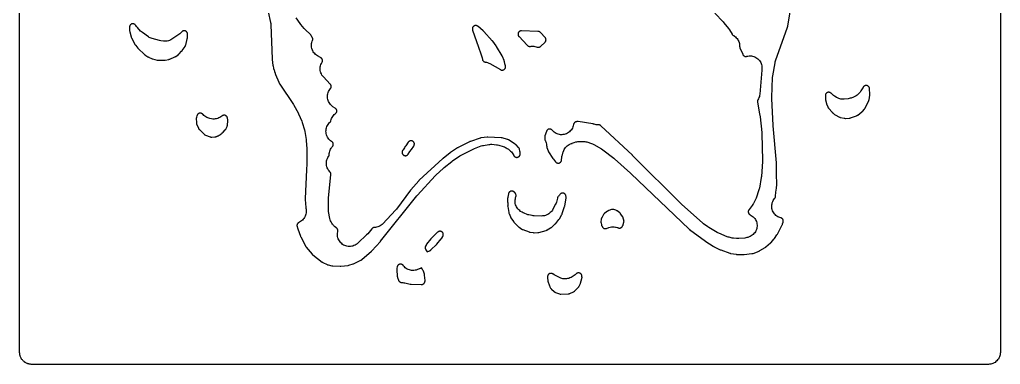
# Model space of a CAD drawing. Header units: millimetres. Extents: x 0 to 300, y 0 to 300.
# Drawn here: x -0.2 to 299.8, y -0.2 to 105.2 of the extents above; entities that cross this region are included whole.
import ezdxf

# ---------------------------------------------------------------- set-up
doc = ezdxf.new("R2010")
doc.units = ezdxf.units.MM
doc.layers.add('CUT', color=7, linetype='CONTINUOUS')

msp = doc.modelspace()

# ---------------------------------------------------------------- linework, layer by layer
at = {"layer": 'CUT'}
for points in [[(299.8453, 296.5), (299.8453, 3.5), (299.8276, 3.1398), (299.7747, 2.783), (299.687, 2.4332), (299.5656, 2.0936), (299.4114, 1.7676), (299.2259, 1.4583), (299.0111, 1.1686), (298.7689, 0.9014), (298.5017, 0.6592), (298.212, 0.4443), (297.9027, 0.2589), (297.5767, 0.1047), (297.2371, -0.0168), (296.8873, -0.1044), (296.5305, -0.1573), (296.1703, -0.175), (3.5, -0.175), (3.3141, -0.1659), (3.1398, -0.1573), (3.0881, -0.1496), (3.0042, -0.1372), (3.0001, -0.1366), (2.9553, -0.1299), (2.783, -0.1044), (2.6016, -0.0589), (2.4332, -0.0168), (2.4082, -0.0078), (2.3875, -0.0004), (2.3419, 0.0159), (2.2566, 0.0464), (2.0936, 0.1047), (1.9235, 0.1852), (1.7676, 0.2589), (1.6056, 0.3561), (1.4583, 0.4444), (1.4018, 0.4862), (1.3996, 0.4879), (1.354, 0.5217), (1.3058, 0.5574), (1.1686, 0.6592), (1.0271, 0.7874), (0.9014, 0.9014), (0.7722, 1.0439), (0.6592, 1.1686), (0.5435, 1.3246), (0.4443, 1.4583), (0.3745, 1.5748), (0.3623, 1.5951), (0.3612, 1.597), (0.3432, 1.627), (0.2589, 1.7676), (0.1733, 1.9487), (0.1047, 2.0936), (0.0979, 2.1127), (0.0919, 2.1294), (0.0826, 2.1556), (0.0353, 2.2877), (-0.0168, 2.4332), (-0.0477, 2.5567), (-0.0527, 2.5766), (-0.0625, 2.6157), (-0.0693, 2.6431), (-0.1044, 2.783), (-0.1067, 2.7988), (-0.1078, 2.8062), (-0.1208, 2.8936), (-0.1397, 3.0209), (-0.1573, 3.1398), (-0.175, 3.5), (-0.175, 296.4986)], [(212.4935, 107.1784), (215.0418, 104.5148), (215.2387, 104.2916), (216.6914, 102.5034), (216.9698, 102.1107), (217.8017, 100.7575), (217.8399, 100.6985), (217.9165, 100.5978), (217.9852, 100.5239), (218.0608, 100.4571), (218.1427, 100.3981), (218.2562, 100.3322), (218.5464, 100.145), (218.8178, 99.9314), (219.0679, 99.6933), (219.2945, 99.4328), (219.4957, 99.1522), (219.6697, 98.8539), (219.8149, 98.5406), (219.93, 98.215), (220.0141, 97.8801), (220.0664, 97.5388), (220.0864, 97.194), (220.0889, 96.9663), (220.0996, 96.87), (220.1199, 96.773), (220.1571, 96.6543), (220.1825, 96.5901), (221.0111, 94.6343), (221.0393, 94.572), (221.0981, 94.4636), (221.153, 94.3822), (221.2154, 94.3064), (221.2849, 94.2369), (221.3607, 94.1744), (221.4421, 94.1195), (221.5285, 94.0727), (221.6189, 94.0343), (221.7126, 94.0049), (221.8087, 93.9845), (221.9063, 93.9735), (222.0045, 93.9719), (222.1024, 93.9797), (222.1992, 93.9969), (222.2571, 94.013), (222.6083, 94.0927), (222.9656, 94.1376), (223.3256, 94.1473), (223.6848, 94.1217), (224.0398, 94.0611), (224.3871, 93.966), (224.7235, 93.8374), (225.0457, 93.6765), (225.3506, 93.4848), (225.6352, 93.2642), (225.8969, 93.0168), (226.1332, 92.745), (226.3416, 92.4513), (226.5204, 92.1387), (226.6677, 91.8101), (226.7821, 91.4686), (226.8625, 91.1176), (226.9082, 90.7603), (226.9187, 90.4004), (226.894, 90.0411), (226.8696, 89.8353), (226.8665, 89.8068), (226.8665, 89.8066), (226.8655, 89.7968), (226.8628, 89.7677), (226.2532, 82.4448), (226.2043, 82.0798), (226.1191, 81.7216), (225.9986, 81.3737), (225.8438, 81.0396), (225.6563, 80.7227), (225.6466, 80.708), (225.6005, 80.6211), (225.563, 80.5302), (225.5343, 80.4362), (225.5149, 80.3398), (225.5048, 80.2419), (225.5041, 80.1436), (225.5151, 80.0207), (225.5262, 79.9531), (226.1903, 76.4198), (226.3206, 75.5319), (226.874, 70.7388), (226.8977, 70.3824), (227.0428, 62.1918), (227.0351, 61.8809), (226.7284, 57.3073), (226.6806, 56.9142), (226.1182, 53.7287), (226.0655, 53.4883), (225.9851, 53.2207), (225.1136, 50.6743), (224.3326, 49.0484), (224.229, 48.8599), (224.2125, 48.8311), (224.1761, 48.7673), (224.1499, 48.7215), (224.12, 48.669), (223.9082, 48.3672), (222.9606, 47.1629), (222.9183, 47.1063), (222.8499, 46.999), (222.8042, 46.9084), (222.7676, 46.8138), (222.7406, 46.7161), (222.7234, 46.6161), (222.7162, 46.5149), (222.7191, 46.4135), (222.732, 46.3129), (222.7549, 46.2141), (222.7874, 46.118), (222.8292, 46.0256), (222.8801, 45.9379), (222.9394, 45.8556), (223.0065, 45.7795), (223.0808, 45.7105), (223.1617, 45.6493), (223.2482, 45.5963), (223.3271, 45.5581), (223.6415, 45.3869), (223.9377, 45.1858), (224.2129, 44.9569), (224.4646, 44.7023), (224.6903, 44.4244), (224.8878, 44.1259), (225.0554, 43.8096), (225.1915, 43.4784), (225.2946, 43.1356), (225.3639, 42.7844), (225.3988, 42.4281), (225.3987, 42.0701), (225.3639, 41.7139), (225.2946, 41.3627), (225.1914, 41.0199), (225.0553, 40.6887), (224.8877, 40.3724), (224.6901, 40.0739), (224.4644, 39.796), (224.2128, 39.5414), (223.9375, 39.3126), (223.6413, 39.1115), (223.327, 38.9403), (222.9974, 38.8004), (222.6264, 38.6639), (222.316, 38.565), (221.9981, 38.494), (221.6751, 38.4515), (219.832, 38.2914), (219.4792, 38.2778), (219.1268, 38.2981), (218.238, 38.3923), (217.8136, 38.4625), (216.8424, 38.6825), (216.5608, 38.7581), (216.2861, 38.8558), (213.6913, 39.8963), (213.4368, 40.0098), (213.1915, 40.1422), (210.6301, 41.6536), (210.3197, 41.8586), (209.0051, 42.8259), (208.7259, 43.0533), (202.4301, 48.7145), (202.2992, 48.8381), (187.3109, 63.7061), (187.2997, 63.7171), (187.2675, 63.7479), (177.6281, 72.7836), (177.5769, 72.8293), (177.479, 72.9047), (177.3956, 72.957), (177.3075, 73.0011), (177.2156, 73.0365), (177.1207, 73.0629), (177.0237, 73.08), (176.9255, 73.0877), (176.7077, 73.0838), (176.7077, 73.0853), (176.5135, 73.081), (176.1893, 73.1025), (175.8682, 73.1527), (175.5528, 73.2309), (175.3723, 73.2843), (175.2699, 73.3111), (175.2351, 73.319), (175.1312, 73.3392), (170.6784, 74.0582), (170.6087, 74.0677), (170.4824, 74.0755), (170.3815, 74.0717), (170.2815, 74.058), (170.1584, 74.0285), (170.0914, 74.0071), (169.9637, 73.9628), (169.8985, 73.9384), (169.7845, 73.8859), (169.6982, 73.8354), (169.6173, 73.7767), (169.5424, 73.7103), (169.4745, 73.637), (169.414, 73.5573), (169.3615, 73.4722), (169.3177, 73.3823), (169.2828, 73.2886), (169.2573, 73.1919), (169.2467, 73.1263), (169.1705, 72.7686), (169.059, 72.4201), (168.9135, 72.0845), (168.7353, 71.765), (168.5262, 71.4648), (168.2883, 71.1868), (168.024, 70.9339), (167.7358, 70.7086), (167.4266, 70.513), (167.0996, 70.3491), (166.7578, 70.2185), (166.4048, 70.1226), (166.044, 70.0622), (165.6789, 70.038), (165.3133, 70.0503), (164.9507, 70.0988), (164.5947, 70.1831), (164.2489, 70.3024), (163.9166, 70.4555), (163.6012, 70.6409), (163.3058, 70.8567), (163.0334, 71.1008), (162.7865, 71.3708), (162.7228, 71.4479), (162.6529, 71.5175), (162.5767, 71.58), (162.4949, 71.6349), (162.4081, 71.6816), (162.3172, 71.7198), (162.2231, 71.749), (162.1266, 71.769), (162.0286, 71.7797), (161.9301, 71.7808), (161.8319, 71.7725), (161.7349, 71.7547), (161.6401, 71.7277), (161.5484, 71.6917), (161.4605, 71.647), (161.3774, 71.5941), (161.2998, 71.5334), (161.2283, 71.4655), (161.1637, 71.391), (161.1066, 71.3107), (161.0575, 71.2252), (161.0066, 71.1126), (160.9829, 71.0482), (160.5233, 69.7), (160.5029, 69.6353), (160.4747, 69.5165), (160.4613, 69.4201), (160.4561, 69.2981), (160.458, 69.2303), (160.4815, 68.7837), (160.4865, 68.7176), (160.5038, 68.5996), (160.5321, 68.4836), (160.5522, 68.4205), (160.8592, 67.5294), (160.9729, 67.1259), (161.04, 66.712), (161.066, 66.4612), (161.0735, 66.4016), (161.0937, 66.2955), (161.1227, 66.1914), (161.1424, 66.1347), (161.5213, 65.1169), (161.549, 65.0481), (161.6203, 64.9043), (161.6583, 64.8406), (162.9834, 62.749), (163.0332, 62.6748), (163.0507, 62.6502), (163.1045, 62.5788), (163.7528, 61.7642), (163.7983, 61.7098), (163.8874, 61.6183), (163.9653, 61.5528), (164.0493, 61.4954), (164.1386, 61.4466), (164.2323, 61.4069), (164.3295, 61.3768), (164.4292, 61.3564), (164.5304, 61.3461), (164.6322, 61.3459), (164.7335, 61.3558), (164.8333, 61.3758), (164.9306, 61.4056), (165.0245, 61.4449), (165.1139, 61.4933), (165.1982, 61.5504), (165.2763, 61.6156), (165.3476, 61.6883), (165.4113, 61.7677), (165.4667, 61.853), (165.5135, 61.9434), (165.5509, 62.038), (165.5788, 62.1359), (165.6014, 62.2615), (165.6088, 62.332), (165.6639, 63.0333), (165.7007, 63.3383), (165.7629, 63.6392), (165.85, 63.9338), (166.1451, 64.7975), (166.1826, 64.9163), (166.1856, 64.9154), (166.2779, 65.184), (166.4318, 65.5184), (166.6184, 65.8357), (166.8358, 66.1328), (167.0818, 66.4066), (167.354, 66.6545), (167.6497, 66.8738), (167.9658, 67.0625), (168.2992, 67.2187), (168.6465, 67.3406), (168.8356, 67.3966), (168.9008, 67.4212), (169.476, 67.6547), (169.9854, 67.8194), (170.2946, 67.895), (170.6, 67.956), (170.9095, 67.9911), (171.2208, 67.9997), (172.342, 67.9834), (172.6957, 67.9612), (173.0455, 67.9051), (173.3884, 67.8154), (174.734, 67.3934), (175.1044, 67.255), (175.4578, 67.0775), (177.8527, 65.7089), (178.2681, 65.4324), (181.6323, 62.8479), (181.8501, 62.6669), (186.7302, 58.2805), (186.8116, 58.2051), (204.6084, 41.2101), (204.6842, 41.142), (204.7105, 41.1198), (204.7904, 41.0565), (209.6372, 37.4501), (209.6883, 37.4136), (209.7058, 37.4015), (209.7583, 37.367), (211.9593, 35.9745), (212.0311, 35.9315), (212.0557, 35.9176), (212.1297, 35.8784), (214.1155, 34.8862), (214.2044, 34.845), (214.2349, 34.8319), (214.3261, 34.796), (217.0809, 33.805), (217.1463, 33.7832), (217.2909, 33.7465), (217.3588, 33.7345), (218.9973, 33.4839), (219.1112, 33.4705), (219.1498, 33.4673), (219.2644, 33.4618), (221.254, 33.4347), (221.346, 33.436), (221.377, 33.4373), (221.4687, 33.4436), (223.83, 33.6734), (223.8961, 33.6814), (224.014, 33.7041), (224.1292, 33.7378), (224.1917, 33.7609), (226.0232, 34.4879), (226.0765, 34.5104), (226.1888, 34.5659), (226.239, 34.5946), (227.9071, 35.5954), (227.9542, 35.6249), (228.0523, 35.6947), (228.0956, 35.7295), (229.545, 36.9416), (229.5872, 36.9784), (229.6738, 37.0632), (229.7114, 37.1047), (230.5792, 38.1), (230.6377, 38.1709), (230.6568, 38.1954), (230.7112, 38.2694), (231.505, 39.4137), (231.5662, 39.5086), (231.5857, 39.5414), (231.6403, 39.6403), (233.1033, 42.5168), (233.1535, 42.625), (233.1691, 42.6621), (233.2115, 42.7737), (233.3762, 43.2596), (233.397, 43.3264), (233.4255, 43.449), (233.4386, 43.5486), (233.4418, 43.6489), (233.4352, 43.749), (233.4187, 43.848), (233.3927, 43.945), (233.3572, 44.0389), (233.3127, 44.1289), (233.2596, 44.214), (233.1985, 44.2936), (233.1297, 44.3668), (233.0542, 44.4329), (232.9725, 44.4912), (232.8855, 44.5413), (232.794, 44.5825), (232.6692, 44.6247), (232.6427, 44.6322), (232.643, 44.6336), (232.419, 44.6969), (232.0893, 44.8255), (231.7735, 44.9852), (231.4745, 45.1745), (231.1952, 45.3917), (230.938, 45.6347), (230.7054, 45.9014), (230.4995, 46.1892), (230.3222, 46.4955), (230.1752, 46.8174), (230.0599, 47.152), (229.9773, 47.496), (229.9281, 47.8465), (229.9129, 48.2), (229.9318, 48.5534), (229.9845, 48.9033), (230.0707, 49.2465), (230.1895, 49.5799), (230.3398, 49.9002), (230.5202, 50.2047), (230.729, 50.4903), (230.8662, 50.6602), (230.9202, 50.742), (230.9662, 50.8289), (231.0036, 50.9198), (231.0322, 51.0139), (231.0564, 51.1348), (231.0651, 51.2027), (231.1984, 52.5052), (231.3258, 53.677), (231.3327, 53.7583), (231.3343, 53.7859), (231.3367, 53.8562), (231.4136, 54.6075), (231.4207, 54.7032), (231.4221, 54.7356), (231.4236, 54.8316), (231.3797, 58.0817), (231.3938, 59.476), (231.393, 59.5489), (231.3921, 59.5736), (231.3881, 59.6463), (231.3524, 60.1046), (231.3361, 61.314), (231.3343, 61.372), (231.3334, 61.3916), (231.3296, 61.4496), (230.3834, 72.7713), (230.3759, 72.8823), (229.937, 81.1374), (229.9343, 81.4691), (230.159, 87.5113), (230.2129, 88.0161), (230.9311, 92.0683), (230.9964, 92.3649), (231.086, 92.6552), (234.7434, 102.9695), (234.7626, 103.0277), (234.796, 103.1561), (234.8076, 103.2162), (236.1965, 111.3718)], [(75.8227, 107.6317), (76.6007, 104.3787), (76.668, 104.0192), (76.6992, 103.6547), (77.0708, 93.2291), (77.0752, 93.1544), (77.0772, 93.1292), (77.0849, 93.0547), (77.3215, 91.1825), (77.3372, 91.0828), (77.3435, 91.0493), (77.3652, 90.9508), (77.5083, 90.3838), (77.5245, 90.2728), (77.5357, 90.2072), (77.5697, 90.0671), (77.5899, 90.0037), (77.6434, 89.8485), (77.7735, 89.333), (77.788, 89.2799), (77.826, 89.1669), (77.8466, 89.1158), (78.108, 88.5005), (78.3854, 87.6957), (78.4177, 87.6098), (78.4294, 87.5811), (78.4664, 87.4971), (79.1279, 86.1007), (79.2604, 85.7888), (79.2881, 85.7277), (79.3572, 85.5999), (79.3932, 85.5434), (83.5668, 79.3137), (83.7285, 79.0487), (84.9859, 76.7783), (85.1551, 76.431), (86.1127, 74.1698), (86.2466, 73.7994), (86.9413, 71.4998), (87.0476, 71.0453), (87.4646, 68.5613), (87.5045, 68.2334), (87.6969, 65.7208), (87.6642, 63.2655), (87.6495, 62.1596), (87.6363, 61.1713), (87.612, 59.3444), (87.171, 50.4985), (87.169, 50.3937), (87.1695, 50.3583), (87.1742, 50.2535), (87.3653, 47.7541), (87.3734, 47.674), (87.3768, 47.6471), (87.3887, 47.5675), (87.4444, 47.2493), (87.4895, 46.8856), (87.4981, 46.5192), (87.4702, 46.1538), (87.406, 45.7929), (87.3062, 45.4403), (87.1717, 45.0993), (87.004, 44.7735), (86.8047, 44.4659), (86.5757, 44.1798), (86.3194, 43.9179), (86.0382, 43.6828), (85.735, 43.4769), (85.4129, 43.3022), (85.1964, 43.1984), (85.115, 43.1486), (85.0351, 43.0884), (84.9615, 43.0206), (84.8949, 42.9459), (84.8359, 42.8651), (84.7851, 42.7789), (84.743, 42.6882), (84.7099, 42.5938), (84.6863, 42.4966), (84.6722, 42.3975), (84.6679, 42.2976), (84.6734, 42.1977), (84.6925, 42.0736), (84.7082, 42.0057), (84.853, 41.4404), (84.8747, 41.3636), (84.8826, 41.3378), (84.9079, 41.2621), (85.7055, 39.0558), (85.7495, 38.9463), (85.7657, 38.91), (85.8173, 38.8039), (87.3549, 35.9136), (87.3892, 35.8527), (87.473, 35.7268), (87.5159, 35.6716), (89.2803, 33.5126), (89.3357, 33.4488), (89.4674, 33.3218), (89.5332, 33.2688), (92.3822, 31.1115), (92.4376, 31.0717), (92.5633, 30.9942), (92.6237, 30.9627), (93.8905, 30.3406), (93.9623, 30.3077), (94.123, 30.2499), (94.1992, 30.2294), (95.3347, 29.9579), (95.4006, 29.9437), (95.5452, 29.9234), (95.6124, 29.9187), (97.8548, 29.8169), (97.912, 29.8154), (98.0359, 29.8198), (98.0929, 29.8252), (100.3033, 30.0814), (100.3715, 30.091), (100.5174, 30.1225), (100.5836, 30.1418), (101.8595, 30.5492), (101.9729, 30.59), (102.0106, 30.6051), (102.1208, 30.6541), (104.2201, 31.6789), (104.2752, 31.7073), (104.3709, 31.7648), (104.4612, 31.8304), (104.5088, 31.87), (107.4272, 34.4057), (107.4987, 34.4715), (107.5222, 34.4944), (107.5897, 34.5644), (110.1825, 37.4126), (110.2173, 37.452), (110.2288, 37.4655), (110.2623, 37.506), (121.3375, 51.3353), (121.4968, 51.5211), (126.9236, 57.4422), (127.146, 57.665), (129.5187, 59.8456), (129.7349, 60.0294), (132.0784, 61.8709), (132.2954, 62.0289), (134.5298, 63.5346), (134.8832, 63.745), (138.5419, 65.6544), (138.9733, 65.8453), (141.057, 66.6119), (141.3795, 66.714), (141.71, 66.7859), (143.3306, 67.0614), (143.6334, 67.1), (143.9384, 67.1134), (144.2434, 67.1014), (145.6593, 66.9866), (146.0364, 66.9362), (146.4064, 66.8471), (147.7834, 66.4391), (148.1143, 66.3236), (148.4328, 66.1771), (148.6468, 66.0659), (149.0179, 65.8446), (149.3605, 65.5812), (149.9649, 65.0573), (150.2492, 64.7828), (150.5023, 64.4792), (150.7214, 64.1503), (151.0154, 63.6528), (151.0525, 63.5935), (151.1269, 63.4919), (151.1939, 63.4171), (151.2679, 63.3492), (151.3483, 63.2889), (151.4341, 63.2368), (151.5247, 63.1934), (151.6191, 63.159), (151.7163, 63.1341), (151.8156, 63.1189), (151.9159, 63.1135), (152.0162, 63.1179), (152.1156, 63.1322), (152.2132, 63.1562), (152.3079, 63.1896), (152.3988, 63.2322), (152.4852, 63.2835), (152.5661, 63.343), (152.6408, 63.4101), (152.7085, 63.4843), (152.7686, 63.5648), (152.8205, 63.6507), (152.8637, 63.7414), (152.8979, 63.8358), (152.9226, 63.9332), (152.9376, 64.0325), (152.9441, 64.1583), (152.9426, 64.2282), (152.9194, 64.7255), (152.9144, 64.7965), (152.8919, 64.949), (152.8762, 65.0184), (152.7246, 65.6211), (152.705, 65.6914), (152.66, 65.815), (152.6143, 65.9092), (152.5591, 65.9983), (152.4788, 66.1025), (152.4299, 66.1567), (151.7224, 66.9017), (151.6611, 66.9625), (151.5169, 67.0815), (151.4455, 67.1302), (149.3886, 68.4441), (149.3287, 68.4804), (149.2164, 68.5375), (149.099, 68.5832), (149.0321, 68.6038), (147.4404, 69.0502), (147.3624, 69.0697), (147.1906, 69.0976), (147.1104, 69.1036), (143.0643, 69.2959), (143.0023, 69.2975), (142.868, 69.2922), (142.8063, 69.2857), (140.9946, 69.0547), (140.924, 69.0439), (140.7735, 69.0091), (140.7054, 68.9879), (137.7095, 67.9707), (137.6062, 67.9317), (137.5718, 67.9175), (137.4714, 67.8718), (133.9362, 66.1196), (133.847, 66.0719), (133.8173, 66.0549), (133.7311, 66.0019), (131.645, 64.6293), (131.5803, 64.5845), (131.5588, 64.5688), (131.4963, 64.521), (129.3669, 62.811), (129.327, 62.778), (129.3137, 62.7666), (129.2749, 62.7323), (122.063, 56.1617), (121.9899, 56.0909), (121.9659, 56.0662), (121.8973, 55.9911), (119.5075, 53.2074), (119.4701, 53.1621), (119.4577, 53.1466), (119.4219, 53.1001), (115.0943, 47.2728), (114.8291, 46.9548), (110.977, 42.8324), (110.7069, 42.5715), (110.4116, 42.3395), (110.0941, 42.1388), (109.7578, 41.9716), (109.4062, 41.8396), (109.043, 41.7441), (108.6719, 41.6862), (108.3401, 41.6688), (108.2181, 41.6567), (108.1201, 41.6371), (108.0245, 41.6081), (107.9322, 41.5699), (107.844, 41.5228), (107.7609, 41.4674), (107.6836, 41.4041), (107.5948, 41.3156), (107.5493, 41.2629), (106.3049, 39.7527), (105.9858, 39.4121), (103.3518, 36.936), (103.1114, 36.7288), (102.8541, 36.5432), (102.7416, 36.4692), (102.4291, 36.2851), (102.1, 36.1327), (101.7574, 36.0135), (101.4048, 35.9286), (101.0455, 35.8789), (100.683, 35.8649), (100.321, 35.8866), (99.9628, 35.944), (99.612, 36.0364), (99.2721, 36.1629), (98.9463, 36.3223), (98.6378, 36.513), (98.3495, 36.7332), (98.0844, 36.9808), (97.845, 37.2533), (97.6337, 37.5481), (97.4524, 37.8622), (97.3029, 38.1927), (97.1868, 38.5364), (97.1051, 38.8898), (97.0587, 39.2495), (97.0479, 39.6121), (97.073, 39.9739), (97.1335, 40.3315), (97.1754, 40.5211), (97.1873, 40.6209), (97.1893, 40.7215), (97.1815, 40.8217), (97.1638, 40.9207), (97.1365, 41.0175), (97.0998, 41.1112), (97.0541, 41.2007), (96.9998, 41.2854), (96.9374, 41.3643), (96.8676, 41.4367), (96.7715, 41.5185), (96.7149, 41.5598), (96.5399, 41.6813), (96.1929, 41.9543), (95.8812, 42.2671), (95.7083, 42.4627), (95.5168, 42.6984), (95.3453, 42.9492), (95.1952, 43.2132), (95.0993, 43.3994), (94.9557, 43.7136), (94.8422, 44.04), (94.7599, 44.3755), (94.3383, 46.5265), (94.2854, 46.894), (94.2699, 47.2649), (94.2965, 50.3586), (94.3153, 50.7001), (95.0405, 57.8062), (95.0459, 57.8754), (95.0464, 58.0003), (95.0371, 58.0994), (95.0183, 58.1972), (94.99, 58.2927), (94.9525, 58.385), (94.9062, 58.4732), (94.8516, 58.5564), (94.7891, 58.634), (94.7086, 58.7161), (94.4681, 58.9868), (94.2554, 59.2799), (94.0727, 59.5924), (93.9215, 59.9215), (93.8035, 60.2638), (93.7197, 60.616), (93.671, 60.9748), (93.6578, 61.3367), (93.6803, 61.698), (93.7383, 62.0554), (93.8311, 62.4054), (93.958, 62.7446), (94.1176, 63.0696), (94.3084, 63.3773), (94.3893, 63.4944), (94.4387, 63.5841), (94.479, 63.6783), (94.5096, 63.776), (94.5303, 63.8763), (94.5441, 64.0101), (94.5456, 64.0382), (94.5472, 64.0381), (94.5591, 64.268), (94.6123, 64.6224), (94.6998, 64.9699), (94.8207, 65.3073), (94.9739, 65.6312), (95.1554, 65.9345), (95.2272, 66.0324), (95.371, 66.2269), (95.5094, 66.3961), (95.5192, 66.4079), (95.5625, 66.4637), (95.6329, 66.5696), (95.6803, 66.6592), (95.7187, 66.7531), (95.7475, 66.8503), (95.7666, 66.9498), (95.7757, 67.0508), (95.7748, 67.1522), (95.7639, 67.253), (95.743, 67.3522), (95.7123, 67.4488), (95.6723, 67.5419), (95.6232, 67.6307), (95.5656, 67.7141), (95.5, 67.7914), (95.4271, 67.8618), (95.3273, 67.9406), (95.2687, 67.9801), (95.2416, 67.9975), (94.9418, 68.2112), (94.6649, 68.4539), (94.4137, 68.723), (94.1907, 69.0159), (93.9981, 69.3297), (93.8378, 69.6611), (93.7116, 70.007), (93.6205, 70.3637), (93.5656, 70.7278), (93.5474, 71.0955), (93.5661, 71.4632), (93.6215, 71.8271), (93.713, 72.1837), (93.8398, 72.5294), (94.0005, 72.8606), (94.1935, 73.1741), (94.4169, 73.4667), (94.6685, 73.7355), (94.7883, 73.8512), (94.8529, 73.9272), (94.9097, 74.009), (94.9584, 74.0961), (94.9983, 74.1874), (95.0292, 74.2822), (95.0384, 74.3239), (95.1323, 74.6693), (95.2595, 75.004), (95.4186, 75.3247), (95.6082, 75.6284), (95.8264, 75.9122), (96.0712, 76.1734), (96.3403, 76.4096), (96.4994, 76.536), (96.5727, 76.6074), (96.6385, 76.6857), (96.6962, 76.7702), (96.7451, 76.8601), (96.7848, 76.9544), (96.8148, 77.0522), (96.8349, 77.1525), (96.8449, 77.2544), (96.8447, 77.3567), (96.8342, 77.4585), (96.8136, 77.5587), (96.7831, 77.6563), (96.743, 77.7505), (96.6936, 77.8401), (96.6356, 77.9243), (96.5694, 78.0024), (96.4957, 78.0734), (96.3949, 78.1528), (96.3357, 78.1926), (95.6861, 78.606), (95.3991, 78.8086), (95.1327, 79.0376), (94.8894, 79.291), (94.6714, 79.5666), (94.4808, 79.8616), (94.3191, 80.1735), (94.188, 80.4995), (94.0887, 80.8364), (94.0219, 81.1813), (93.9884, 81.531), (93.9884, 81.8823), (94.022, 82.232), (94.0888, 82.5769), (94.1882, 82.9139), (94.3194, 83.2398), (94.4811, 83.5517), (94.6718, 83.8467), (94.8898, 84.1222), (94.9197, 84.1564), (94.978, 84.2382), (95.0279, 84.3254), (95.0691, 84.417), (95.1011, 84.5122), (95.1236, 84.6101), (95.1363, 84.7098), (95.1392, 84.8102), (95.1323, 84.9104), (95.1155, 85.0094), (95.0891, 85.1064), (95.0533, 85.2002), (95.0084, 85.2901), (94.955, 85.3752), (94.8778, 85.4748), (94.831, 85.5268), (92.7711, 87.7041), (92.5303, 87.9859), (92.3191, 88.2904), (92.1397, 88.6147), (91.9938, 88.9554), (91.883, 89.3091), (91.8083, 89.6721), (91.7706, 90.0409), (91.7703, 90.4115), (91.8073, 90.7803), (91.8812, 91.1434), (91.9913, 91.4973), (92.1366, 91.8383), (92.2574, 92.0576), (92.2558, 92.0584), (92.3622, 92.2508), (92.4017, 92.3419), (92.4321, 92.4365), (92.4531, 92.5336), (92.4647, 92.6323), (92.4666, 92.7316), (92.4588, 92.8307), (92.4415, 92.9285), (92.4147, 93.0242), (92.3788, 93.1168), (92.3341, 93.2055), (92.2809, 93.2895), (92.2199, 93.3679), (92.1515, 93.44), (92.0765, 93.5051), (91.9749, 93.5772), (91.9157, 93.6131), (90.951, 94.1657), (90.6431, 94.3631), (90.3562, 94.5902), (90.0934, 94.8446), (89.8572, 95.1239), (89.6499, 95.4253), (89.4736, 95.7459), (89.33, 96.0823), (89.2206, 96.4314), (89.1465, 96.7896), (89.1083, 97.1535), (89.1065, 97.5193), (89.141, 97.8835), (89.2117, 98.2424), (89.3176, 98.5925), (89.4037, 98.8001), (89.4013, 98.8011), (89.4119, 98.8265), (89.4565, 98.9506), (89.481, 99.0481), (89.4959, 99.1474), (89.5009, 99.2478), (89.496, 99.3481), (89.4813, 99.4475), (89.4569, 99.5449), (89.4231, 99.6395), (89.3692, 99.7534), (89.3347, 99.8143), (88.985, 100.3976), (88.9509, 100.4515), (88.8833, 100.5444), (88.8076, 100.6308), (88.7624, 100.6758), (87.1626, 102.2019), (86.8863, 102.4962), (85.8643, 103.7118), (85.5975, 104.0715), (84.4571, 105.8231)]]:
    msp.add_lwpolyline(points, dxfattribs=at)
for points in [[(33.5129, 101.5812), (33.5318, 101.5027), (33.9518, 99.9507), (33.9756, 99.8717), (34.042, 99.7058), (34.0791, 99.6321), (35.2118, 97.5402), (35.2411, 97.4886), (35.3115, 97.3811), (35.3471, 97.3336), (36.0331, 96.4551), (36.0689, 96.411), (36.1521, 96.3204), (36.1929, 96.281), (37.9627, 94.6378), (38.007, 94.5984), (38.1081, 94.5191), (38.157, 94.4854), (39.0876, 93.8736), (39.1741, 93.8204), (39.2039, 93.8033), (39.2935, 93.7555), (40.1425, 93.3355), (40.21, 93.3043), (40.3611, 93.2483), (40.4327, 93.228), (41.8717, 92.8601), (41.9296, 92.8465), (42.0352, 92.8288), (42.142, 92.8198), (42.2014, 92.8186), (44.0425, 92.819), (44.1115, 92.8207), (44.2603, 92.8352), (44.3283, 92.8469), (45.5168, 93.0806), (45.5924, 93.0977), (45.7526, 93.1478), (45.8245, 93.1769), (47.306, 93.8245), (47.3793, 93.859), (47.5312, 93.9472), (47.5976, 93.9938), (48.3837, 94.5791), (48.4777, 94.6546), (48.5085, 94.6812), (48.5968, 94.7633), (49.3719, 95.538), (49.4164, 95.5846), (49.5058, 95.6918), (49.5436, 95.7439), (50.4459, 97.0501), (50.4819, 97.1047), (50.5397, 97.2074), (50.5781, 97.2932), (50.6161, 97.4047), (50.6329, 97.4679), (51.0977, 99.3931), (51.112, 99.459), (51.1327, 99.6036), (51.1375, 99.6708), (51.1869, 100.7131), (51.1885, 100.7831), (51.1821, 100.9088), (51.1672, 101.008), (51.1427, 101.1054), (51.1087, 101.1998), (51.0656, 101.2904), (51.0138, 101.3764), (50.9538, 101.4569), (50.8863, 101.5311), (50.8117, 101.5983), (50.731, 101.6579), (50.6448, 101.7093), (50.5539, 101.752), (50.4594, 101.7856), (50.3619, 101.8097), (50.2626, 101.8242), (50.1624, 101.8288), (50.0621, 101.8236), (49.9629, 101.8086), (49.8656, 101.7839), (49.7712, 101.7498), (49.6806, 101.7066), (49.5947, 101.6547), (49.5143, 101.5947), (49.4213, 101.5098), (49.3986, 101.4858), (49.332, 101.4173), (48.8489, 100.9322), (48.5722, 100.6813), (48.2714, 100.4598), (46.3771, 99.208), (46.0558, 99.0183), (45.7169, 98.8622), (45.3639, 98.7413), (45.0004, 98.6568), (44.6303, 98.6096), (44.2573, 98.6001), (43.8853, 98.6285), (43.0657, 98.7332), (42.5727, 98.8309), (40.3819, 99.4228), (40.0746, 99.5205), (39.7771, 99.6447), (39.4916, 99.7945), (39.2204, 99.9688), (37.3851, 101.2651), (37.0944, 101.493), (36.8282, 101.749), (35.8535, 102.7853), (35.5829, 103.1083), (35.3523, 103.4581), (35.2795, 103.5646), (35.2143, 103.6422), (35.1418, 103.713), (35.0625, 103.7762), (34.9775, 103.8312), (34.8874, 103.8776), (34.7931, 103.9148), (34.6956, 103.9424), (34.5959, 103.9603), (34.4948, 103.9683), (34.3935, 103.9661), (34.2929, 103.954), (34.194, 103.9319), (34.0978, 103.9002), (34.0052, 103.8591), (33.9171, 103.809), (33.8344, 103.7505), (33.7579, 103.684), (33.6883, 103.6103), (33.6264, 103.53), (33.5728, 103.4441), (33.5279, 103.3532), (33.4923, 103.2584), (33.4662, 103.1604), (33.4499, 103.0604), (33.4421, 102.9335), (33.443, 102.8629), (33.4813, 101.8346), (33.4866, 101.7541)], [(138.4, 102.0425), (139.5709, 98.5827), (139.7876, 97.9194), (139.8187, 97.8323), (139.83, 97.8032), (139.8538, 97.7468), (141.1888, 93.8022), (141.2701, 93.527), (141.3886, 93.0598), (141.4079, 92.9909), (141.4519, 92.8699), (141.4964, 92.7775), (141.5501, 92.6899), (141.6122, 92.6082), (141.6822, 92.5332), (141.7594, 92.4655), (141.843, 92.406), (141.9322, 92.3551), (142.026, 92.3134), (142.1235, 92.2813), (142.2237, 92.2592), (142.2756, 92.2532), (142.6418, 92.1913), (142.9999, 92.0929), (143.3462, 91.9588), (143.6773, 91.7904), (146.8974, 89.9421), (146.9578, 89.9094), (147.0705, 89.8584), (147.1638, 89.8267), (147.2598, 89.804), (147.3575, 89.7908), (147.456, 89.787), (147.5544, 89.7927), (147.6518, 89.8078), (147.7473, 89.8323), (147.84, 89.8659), (147.9291, 89.9082), (148.0136, 89.9589), (148.0929, 90.0175), (148.1661, 90.0835), (148.2327, 90.1563), (148.2919, 90.2351), (148.3433, 90.3192), (148.3863, 90.408), (148.4205, 90.5004), (148.4457, 90.5957), (148.4616, 90.693), (148.4681, 90.7914), (148.465, 90.8899), (148.4493, 91.0126), (148.4357, 91.0799), (148.4313, 91.0993), (148.4269, 91.1274), (148.375, 91.4136), (148.3598, 91.4865), (148.3222, 91.6152), (148.3032, 91.6616), (148.1149, 92.4883), (148.0992, 92.5506), (148.0562, 92.683), (148.0322, 92.7427), (147.5115, 93.9587), (147.4646, 94.0589), (147.4476, 94.0922), (147.3942, 94.189), (145.6948, 97.0387), (145.6519, 97.1068), (145.6369, 97.1295), (145.5907, 97.1955), (144.5421, 98.62), (144.4887, 98.6887), (144.47, 98.7114), (144.4131, 98.7772), (141.8247, 101.6159), (141.7562, 101.6867), (141.7324, 101.7099), (141.6599, 101.7764), (140.8359, 102.489), (140.8131, 102.5114), (140.7023, 102.6057), (140.6934, 102.6123), (140.0607, 103.1594), (140.0076, 103.2031), (139.9065, 103.2748), (139.8208, 103.3238), (139.7307, 103.3644), (139.6372, 103.396), (139.541, 103.4185), (139.4431, 103.4316), (139.3444, 103.4352), (139.2458, 103.4292), (139.1482, 103.4138), (139.0526, 103.389), (138.9599, 103.3551), (138.8708, 103.3124), (138.7863, 103.2613), (138.7071, 103.2023), (138.6339, 103.1359), (138.5675, 103.0628), (138.5085, 102.9836), (138.4574, 102.899), (138.4147, 102.81), (138.3808, 102.7172), (138.356, 102.6216), (138.3406, 102.524), (138.3346, 102.4254), (138.3382, 102.3267), (138.3513, 102.2288), (138.3795, 102.1082)], [(152.3817, 100.3845), (152.4266, 100.2944), (152.4801, 100.2092), (152.5575, 100.1094), (152.6044, 100.0573), (155.1228, 97.3972), (155.1727, 97.3471), (155.269, 97.2637), (155.3519, 97.2053), (155.4403, 97.1553), (155.5331, 97.1144), (155.6296, 97.0828), (155.7287, 97.061), (155.8295, 97.0491), (155.931, 97.0473), (156.0638, 97.0581), (156.0914, 97.0618), (156.0914, 97.0617), (156.361, 97.0973), (156.7254, 97.1089), (157.0891, 97.0843), (157.4486, 97.0239), (157.8003, 96.9281), (158.126, 96.8218), (158.1925, 96.8019), (158.3146, 96.7749), (158.4135, 96.7629), (158.5132, 96.7606), (158.6126, 96.7681), (158.7108, 96.7852), (158.8068, 96.8117), (158.8999, 96.8475), (158.989, 96.8922), (159.0733, 96.9454), (159.172, 97.0221), (159.2236, 97.0686), (160.4999, 98.2761), (160.5488, 98.3247), (160.6304, 98.4184), (160.6879, 98.499), (160.7373, 98.5848), (160.7781, 98.675), (160.8101, 98.7687), (160.8328, 98.8651), (160.8461, 98.9632), (160.8498, 99.0621), (160.844, 99.1609), (160.8286, 99.2588), (160.8038, 99.3546), (160.7699, 99.4476), (160.7271, 99.5369), (160.6759, 99.6217), (160.6017, 99.7212), (160.5566, 99.7734), (159.1979, 101.269), (159.1489, 101.3204), (159.0539, 101.4059), (158.9719, 101.4663), (158.8842, 101.5181), (158.7918, 101.561), (158.6956, 101.5945), (158.5965, 101.6182), (158.4699, 101.6354), (158.399, 101.6397), (153.3993, 101.8176), (153.3292, 101.8184), (153.2032, 101.8104), (153.1039, 101.7943), (153.0066, 101.7684), (152.9124, 101.7331), (152.822, 101.6887), (152.7365, 101.6356), (152.6567, 101.5743), (152.5832, 101.5056), (152.5169, 101.4299), (152.4583, 101.348), (152.408, 101.2608), (152.3666, 101.1691), (152.3344, 101.0737), (152.3118, 100.9757), (152.2989, 100.8759), (152.2958, 100.7753), (152.3027, 100.6749), (152.3194, 100.5756), (152.3458, 100.4785)], [(246.2982, 81.8731), (246.301, 81.7765), (246.3484, 80.9661), (246.3542, 80.8956), (246.3783, 80.7442), (246.3946, 80.6753), (246.7955, 79.1515), (246.8179, 79.0753), (246.8799, 78.9148), (246.9146, 78.8434), (247.1942, 78.3071), (247.232, 78.2392), (247.3256, 78.0993), (247.374, 78.0385), (248.3394, 76.89), (248.3849, 76.8385), (248.4911, 76.7344), (248.5435, 76.69), (249.0829, 76.2548), (249.1408, 76.2105), (249.2731, 76.1245), (249.3371, 76.0895), (250.6288, 75.4269), (250.687, 75.3987), (250.7951, 75.3551), (250.9068, 75.3215), (250.9699, 75.3071), (252.1061, 75.0753), (252.1897, 75.0609), (252.3726, 75.0458), (252.4573, 75.0465), (253.541, 75.0866), (253.6155, 75.0914), (253.7485, 75.1104), (253.8788, 75.1432), (253.9496, 75.1671), (255.8471, 75.8636), (255.9128, 75.8896), (256.0274, 75.9451), (256.1359, 76.0117), (256.1932, 76.053), (257.4357, 76.9971), (257.4865, 77.0376), (257.5904, 77.1326), (257.6352, 77.1796), (258.2828, 77.8911), (258.3253, 77.9399), (258.3956, 78.0328), (258.4571, 78.1317), (258.4875, 78.1888), (259.5317, 80.2658), (259.5642, 80.3349), (259.6124, 80.4635), (259.6465, 80.5965), (259.6595, 80.6717), (259.8699, 82.1199), (259.878, 82.187), (259.8852, 82.3333), (259.8837, 82.4009), (259.809, 84.0313), (259.8046, 84.0964), (259.7852, 84.2364), (259.7746, 84.2871), (259.7598, 84.3441), (259.7184, 84.4654), (259.6759, 84.5583), (259.6243, 84.6465), (259.5641, 84.7291), (259.496, 84.8053), (259.4207, 84.8743), (259.3388, 84.9355), (259.2512, 84.9882), (259.1589, 85.0318), (259.0626, 85.066), (258.9633, 85.0904), (258.8622, 85.1048), (258.7601, 85.109), (258.6581, 85.103), (258.5572, 85.0869), (258.4584, 85.0607), (258.3627, 85.0248), (258.2711, 84.9796), (258.1844, 84.9254), (258.1037, 84.8628), (258.0295, 84.7925), (257.9628, 84.7151), (257.9041, 84.6314), (257.8311, 84.5013), (257.7851, 84.4218), (257.1964, 83.4321), (256.9625, 83.0854), (256.6907, 82.7675), (256.3845, 82.4826), (256.009, 82.171), (255.6787, 81.9268), (255.3233, 81.721), (254.9471, 81.5561), (254.1628, 81.2635), (253.8688, 81.1677), (253.5677, 81.0969), (253.2618, 81.0517), (252.0311, 80.9225), (251.7089, 80.9029), (251.3861, 80.9117), (251.0654, 80.9488), (250.7492, 81.0139), (250.7398, 81.0162), (250.3787, 81.1273), (250.031, 81.2748), (249.7002, 81.4572), (249.3225, 81.6916), (249.0765, 81.8584), (248.8448, 82.0445), (248.0353, 82.7506), (247.9822, 82.7946), (247.8811, 82.8669), (247.7952, 82.9164), (247.7051, 82.9573), (247.6113, 82.9894), (247.5149, 83.0122), (247.4168, 83.0256), (247.3178, 83.0294), (247.2189, 83.0236), (247.121, 83.0083), (247.0251, 82.9835), (246.932, 82.9496), (246.8427, 82.9069), (246.7579, 82.8557), (246.6784, 82.7965), (246.6051, 82.7299), (246.5385, 82.6565), (246.4794, 82.577), (246.4282, 82.4922), (246.3855, 82.4028), (246.3516, 82.3097), (246.327, 82.2138), (246.3078, 82.091), (246.3021, 82.0222), (246.301, 82.0023), (246.2982, 81.9057)], [(53.9188, 73.6171), (53.9558, 73.4779), (53.9829, 73.4026), (54.5098, 72.0543), (54.5393, 71.9842), (54.6025, 71.8627), (54.6629, 71.7717), (54.7505, 71.6664), (54.8036, 71.612), (56.2659, 70.1924), (56.321, 70.1417), (56.427, 70.0585), (56.518, 70.0014), (56.6391, 69.9422), (56.7087, 69.9147), (58.1474, 69.3899), (58.2165, 69.3667), (58.3439, 69.3346), (58.4476, 69.3195), (58.5788, 69.3139), (58.6518, 69.3165), (59.5188, 69.3689), (59.5981, 69.3759), (59.7394, 69.4005), (59.8771, 69.4408), (59.9514, 69.4695), (60.1094, 69.5356), (60.2138, 69.5618), (60.3124, 69.5977), (60.4309, 69.6551), (60.494, 69.6919), (60.517, 69.7062), (60.9189, 69.8743), (60.9807, 69.902), (61.0883, 69.9596), (61.1693, 70.0134), (61.264, 70.0903), (61.3134, 70.1367), (61.4844, 70.3049), (61.4967, 70.3125), (61.5572, 70.352), (61.6603, 70.4313), (61.7548, 70.5207), (61.8034, 70.5741), (62.0574, 70.8684), (62.7456, 71.5453), (62.7915, 71.5925), (62.8679, 71.6831), (62.922, 71.7606), (62.9805, 71.8636), (63.0089, 71.923), (63.2877, 72.5407), (63.3124, 72.599), (63.3499, 72.7067), (63.3721, 72.7949), (63.3899, 72.9075), (63.3956, 72.9706), (63.4827, 74.2481), (63.4859, 74.3257), (63.479, 74.4937), (63.4695, 74.5708), (63.3893, 75.1004), (63.3771, 75.1698), (63.3458, 75.2928), (63.3112, 75.3879), (63.2675, 75.4791), (63.2149, 75.5655), (63.154, 75.6464), (63.0855, 75.7208), (63.0099, 75.788), (62.9281, 75.8475), (62.8407, 75.8986), (62.7488, 75.9408), (62.6531, 75.9737), (62.5546, 75.997), (62.4544, 76.0104), (62.3533, 76.0138), (62.2523, 76.0073), (62.1525, 75.9907), (62.0548, 75.9644), (61.9602, 75.9286), (61.8696, 75.8836), (61.7839, 75.8298), (61.6789, 75.7485), (61.6578, 75.7304), (61.6565, 75.7318), (61.412, 75.533), (61.0992, 75.3277), (60.767, 75.1553), (60.4191, 75.0176), (60.059, 74.9159), (59.6904, 74.8514), (59.3171, 74.8247), (58.9431, 74.8362), (58.5722, 74.8855), (58.0576, 74.9809), (57.7115, 75.0626), (57.375, 75.1773), (57.0511, 75.324), (56.7429, 75.5013), (56.4533, 75.7076), (56.1849, 75.9408), (55.9404, 76.199), (55.8852, 76.2632), (55.8389, 76.3145), (55.7491, 76.4005), (55.6712, 76.4618), (55.5878, 76.5153), (55.4995, 76.5604), (55.4073, 76.5968), (55.312, 76.624), (55.2145, 76.6419), (55.1158, 76.6503), (55.0167, 76.6491), (54.9182, 76.6383), (54.8211, 76.618), (54.7265, 76.5884), (54.6353, 76.5498), (54.5482, 76.5025), (54.466, 76.447), (54.3897, 76.3838), (54.3198, 76.3135), (54.2571, 76.2368), (54.2021, 76.1543), (54.1553, 76.0669), (54.1075, 75.9521), (54.0857, 75.8866), (53.9133, 75.324), (53.8923, 75.248), (53.866, 75.1086), (53.8552, 74.9671), (53.8558, 74.8882), (53.8926, 73.8395), (53.8976, 73.7596)], [(120.4795, 66.7313), (120.5185, 66.8236), (120.5483, 66.9192), (120.5686, 67.0173), (120.5791, 67.1169), (120.5799, 67.2171), (120.5709, 67.3168), (120.5521, 67.4152), (120.5238, 67.5113), (120.4863, 67.6042), (120.4398, 67.6929), (120.3848, 67.7767), (120.3219, 67.8547), (120.2517, 67.9261), (120.1749, 67.9904), (120.0921, 68.0468), (120.0042, 68.0948), (119.912, 68.134), (119.8164, 68.1639), (119.7183, 68.1844), (119.6187, 68.1952), (119.5186, 68.1961), (119.4188, 68.1873), (119.3204, 68.1687), (119.2242, 68.1406), (119.1313, 68.1032), (119.0424, 68.0569), (118.9586, 68.0021), (118.8805, 67.9394), (118.8089, 67.8693), (118.7281, 67.7731), (118.6873, 67.7165), (117.9783, 66.6799), (117.8294, 66.4893), (117.7684, 66.4061), (117.7487, 66.3773), (117.693, 66.2904), (117.5626, 66.0722), (117.1038, 65.4017), (117.0724, 65.354), (117.0621, 65.3377), (117.0323, 65.2889), (116.984, 65.2068), (116.9497, 65.145), (116.8965, 65.0295), (116.8634, 64.9337), (116.8399, 64.835), (116.8263, 64.7345), (116.8228, 64.6332), (116.8293, 64.532), (116.8458, 64.432), (116.8721, 64.3341), (116.9081, 64.2393), (116.9532, 64.1485), (117.0071, 64.0626), (117.0692, 63.9825), (117.139, 63.9089), (117.2157, 63.8427), (117.2986, 63.7843), (117.3869, 63.7345), (117.4797, 63.6936), (117.5761, 63.6621), (117.6751, 63.6404), (117.7758, 63.6285), (117.8772, 63.6267), (117.9782, 63.635), (118.078, 63.6532), (118.1754, 63.6812), (118.2696, 63.7188), (118.3596, 63.7654), (118.4445, 63.8208), (118.5235, 63.8843), (118.5959, 63.9554), (118.6774, 64.053), (118.7185, 64.1105), (119.2303, 64.8649), (119.6762, 65.5222), (120.3817, 66.5622), (120.4195, 66.6209)], [(149.165, 48.8326), (149.1379, 48.4692), (149.1214, 48.3367), (149.1188, 48.237), (149.1277, 48.1123), (149.1376, 48.0435), (149.4383, 46.279), (149.4494, 46.2212), (149.4757, 46.1185), (149.5105, 46.0184), (149.5332, 45.9641), (150.008, 44.8913), (150.0346, 44.8346), (150.1003, 44.7157), (150.1342, 44.663), (150.8948, 43.5338), (150.9304, 43.4833), (151.0147, 43.379), (151.0567, 43.3335), (152.3717, 41.9683), (152.4207, 41.9198), (152.5343, 41.8227), (152.5898, 41.7818), (153.4296, 41.1945), (153.4809, 41.1602), (153.5771, 41.1046), (153.6778, 41.0576), (153.7353, 41.0352), (155.7171, 40.311), (155.7889, 40.2869), (155.9482, 40.2473), (156.0229, 40.2349), (157.0073, 40.0989), (157.0719, 40.0915), (157.2127, 40.085), (157.2778, 40.0865), (158.3142, 40.1336), (158.3922, 40.1393), (158.5596, 40.1656), (158.6357, 40.184), (160.9083, 40.8018), (160.9677, 40.8193), (161.0724, 40.8578), (161.1733, 40.9053), (161.2275, 40.9352), (162.2421, 41.5249), (162.3064, 41.5646), (162.4384, 41.6613), (162.4956, 41.7107), (163.6449, 42.7575), (163.7253, 42.8359), (163.7515, 42.8632), (163.8264, 42.9468), (164.8156, 44.1286), (164.8558, 44.1789), (164.9353, 44.2934), (164.9683, 44.3486), (165.7169, 45.668), (165.7509, 45.7314), (165.8137, 45.874), (165.8376, 45.9419), (166.5301, 48.075), (166.5456, 48.1258), (166.5729, 48.2377), (166.5826, 48.2899), (166.9773, 50.6655), (166.9864, 50.7286), (166.995, 50.8429), (166.9933, 50.9575), (166.9882, 51.021), (166.965, 51.244), (166.956, 51.3133), (166.9308, 51.4367), (166.9011, 51.5326), (166.8622, 51.6251), (166.8143, 51.7134), (166.7581, 51.7965), (166.6939, 51.8737), (166.6225, 51.9443), (166.5445, 52.0075), (166.4607, 52.0627), (166.3719, 52.1095), (166.2789, 52.1473), (166.1827, 52.1758), (166.0841, 52.1947), (165.9841, 52.2039), (165.8838, 52.2032), (165.7839, 52.1927), (165.6856, 52.1725), (165.5898, 52.1427), (165.4973, 52.1036), (165.4091, 52.0556), (165.326, 51.9993), (165.2489, 51.935), (165.1785, 51.8635), (165.1004, 51.767), (164.964, 51.5764), (164.7752, 51.3527), (164.6317, 51.1958), (164.5838, 51.1407), (164.5016, 51.0295), (164.4463, 50.9351), (164.4015, 50.8354), (164.359, 50.7049), (164.3412, 50.6308), (164.1607, 49.7761), (164.0698, 49.43), (163.9457, 49.0944), (163.7895, 48.7724), (162.9532, 47.2431), (162.788, 46.9699), (162.5997, 46.712), (162.3897, 46.4715), (162.1597, 46.2501), (162.026, 46.1322), (161.7281, 45.8957), (161.4073, 45.6912), (161.0672, 45.5211), (160.7112, 45.3869), (160.3433, 45.2903), (160.1987, 45.2603), (159.7885, 45.1989), (159.3741, 45.1841), (157.2695, 45.2279), (156.9228, 45.2515), (156.5798, 45.3078), (155.6069, 45.5152), (155.3305, 45.5855), (155.0603, 45.677), (154.1724, 46.0166), (153.8372, 46.1643), (153.5184, 46.3447), (153.0965, 46.612), (152.7931, 46.8265), (152.5129, 47.0705), (152.2588, 47.3416), (152.0333, 47.6369), (151.8388, 47.9535), (151.6773, 48.2881), (151.5504, 48.6373), (151.4594, 48.9976), (151.4052, 49.3652), (151.3885, 49.7364), (151.4093, 50.1074), (151.4675, 50.4743), (151.5624, 50.8336), (151.6301, 51.0458), (151.6487, 51.1092), (151.6742, 51.2255), (151.6859, 51.3197), (151.6895, 51.4387), (151.6869, 51.5048), (151.686, 51.5193), (151.6796, 51.592), (151.658, 51.7214), (151.6303, 51.8224), (151.5925, 51.9199), (151.5449, 52.0131), (151.4735, 52.1233), (151.4293, 52.1812), (151.2828, 52.3633), (151.237, 52.4175), (151.1474, 52.5086), (151.0691, 52.5738), (150.9847, 52.6308), (150.8722, 52.6915), (150.8097, 52.7194), (150.7473, 52.7436), (150.6277, 52.7803), (150.5299, 52.8001), (150.4307, 52.8102), (150.331, 52.8107), (150.2317, 52.8014), (150.1338, 52.7825), (150.0382, 52.7542), (149.9459, 52.7166), (149.8576, 52.6703), (149.7742, 52.6155), (149.6966, 52.5529), (149.6255, 52.4831), (149.5615, 52.4066), (149.5052, 52.3243), (149.4573, 52.2369), (149.4181, 52.1452), (149.3803, 52.0259), (149.3643, 51.9583), (149.153, 50.9619), (149.1409, 50.8971), (149.1243, 50.755), (149.1212, 50.6891), (149.0996, 49.7646), (149.0997, 49.6945), (149.1091, 49.5687), (149.1109, 49.5585), (149.156, 49.1969)], [(177.8383, 42.5583), (177.8526, 42.4276), (177.8758, 42.3219), (177.9099, 42.2193), (177.9661, 42.0957), (177.9894, 42.0538), (178.0339, 41.9455), (178.0858, 41.8497), (178.1634, 41.7371), (178.1958, 41.6973), (178.2263, 41.6636), (178.3196, 41.5749), (178.4007, 41.512), (178.4877, 41.4575), (178.5797, 41.4121), (178.6758, 41.3761), (178.7751, 41.3499), (178.8765, 41.3338), (178.9789, 41.328), (179.0815, 41.3324), (179.1831, 41.3472), (179.308, 41.3784), (179.3759, 41.4008), (179.3903, 41.406), (180.0257, 41.6344), (180.434, 41.755), (180.8535, 41.8275), (180.9472, 41.8382), (181.3281, 41.8616), (181.7094, 41.8453), (182.087, 41.7896), (182.3088, 41.745), (182.3566, 41.7331), (182.7215, 41.6336), (182.8176, 41.6001), (182.8182, 41.6017), (183.0343, 41.5276), (183.1349, 41.5041), (183.2373, 41.491), (183.3405, 41.4882), (183.4435, 41.4958), (183.5452, 41.5138), (183.6445, 41.542), (183.7405, 41.58), (183.8322, 41.6276), (183.9186, 41.6841), (183.9988, 41.7491), (184.0721, 41.8219), (184.1543, 41.922), (184.1852, 41.9659), (184.2079, 42.0018), (184.2624, 42.102), (184.2657, 42.1096), (184.2941, 42.1497), (184.331, 42.2044), (184.3904, 42.3071), (184.43, 42.3931), (184.4694, 42.505), (184.487, 42.5685), (184.6708, 43.2995), (184.6865, 43.3695), (184.7053, 43.4974), (184.7099, 43.6003), (184.7041, 43.7032), (184.6839, 43.8308), (184.6673, 43.9007), (184.49, 44.5726), (184.4724, 44.6339), (184.4333, 44.7418), (184.3945, 44.8248), (184.3368, 44.924), (184.3011, 44.9769), (183.6699, 45.8681), (183.6276, 45.9247), (183.5442, 46.0207), (183.4517, 46.1079), (183.3969, 46.1524), (182.6153, 46.7551), (182.5603, 46.7954), (182.4563, 46.8607), (182.3688, 46.9047), (182.2543, 46.949), (182.1891, 46.969), (181.5818, 47.1394), (181.5157, 47.1563), (181.3948, 47.178), (181.2973, 47.186), (181.1994, 47.1846), (181.1021, 47.1739), (180.9819, 47.1489), (180.9163, 47.1302), (180.0461, 46.8598), (179.9722, 46.8346), (179.8434, 46.7785), (179.7214, 46.7086), (179.6571, 46.6643), (178.8254, 46.0573), (178.7681, 46.0132), (178.6712, 45.9262), (178.6015, 45.8494), (178.5242, 45.7446), (178.4858, 45.6833), (177.8853, 44.6676), (177.8481, 44.6006), (177.791, 44.4749), (177.7566, 44.3705), (177.7277, 44.2355), (177.7178, 44.1595), (177.6524, 43.5272), (177.6469, 43.4587), (177.6461, 43.3349), (177.655, 43.2367), (177.678, 43.115), (177.6956, 43.0486)], [(125.3392, 34.583), (125.4266, 34.6285), (125.5092, 34.6824), (125.6059, 34.7595), (125.6563, 34.8061), (127.336, 36.4355), (127.3932, 36.4937), (127.412, 36.5138), (127.4662, 36.5748), (128.8099, 38.1623), (128.8485, 38.2099), (128.9252, 38.3182), (128.9573, 38.3704), (129.2526, 38.874), (129.2907, 38.9433), (129.3604, 39.0997), (129.3822, 39.1621), (129.3976, 39.2152), (129.4238, 39.3383), (129.435, 39.438), (129.4363, 39.5384), (129.4278, 39.6384), (129.4096, 39.737), (129.3817, 39.8334), (129.3445, 39.9266), (129.2984, 40.0157), (129.2437, 40.0999), (129.1811, 40.1783), (129.1111, 40.2501), (129.0343, 40.3148), (128.9516, 40.3716), (128.8637, 40.42), (128.7715, 40.4596), (128.6759, 40.49), (128.5777, 40.5108), (128.478, 40.5219), (128.3777, 40.5231), (128.2777, 40.5146), (128.179, 40.4962), (128.0827, 40.4683), (127.9895, 40.431), (127.9004, 40.3848), (127.8163, 40.3301), (127.718, 40.2515), (127.6668, 40.2039), (125.7803, 38.3629), (125.7072, 38.2869), (125.6833, 38.2605), (125.6152, 38.18), (124.31, 36.5351), (124.2645, 36.4745), (124.1768, 36.3358), (124.1415, 36.2687), (124.0109, 36.0037), (123.9821, 35.9414), (123.9384, 35.8257), (123.9126, 35.7305), (123.8961, 35.6333), (123.889, 35.5349), (123.8915, 35.4364), (123.9034, 35.3385), (123.9247, 35.2422), (123.9552, 35.1484), (123.9946, 35.058), (124.0425, 34.9719), (124.116, 34.8653), (124.1302, 34.8466), (124.3352, 34.5489), (124.4873, 34.2734), (124.6858, 34.3644), (125.0239, 34.4812), (125.2522, 34.5478)], [(115.374, 26.5501), (115.4042, 26.4349), (115.4254, 26.3722), (115.7197, 25.5643), (115.7458, 25.498), (115.8014, 25.3826), (115.8548, 25.2955), (115.9165, 25.2141), (115.9861, 25.1393), (116.0628, 25.0719), (116.1458, 25.0124), (116.2344, 24.9615), (116.3276, 24.9197), (116.4245, 24.8875), (116.5242, 24.865), (116.6256, 24.8527), (116.8515, 24.8478), (116.8515, 24.8451), (117.0303, 24.842), (117.3662, 24.805), (117.6974, 24.7374), (119.2606, 24.3425), (119.3389, 24.325), (119.511, 24.3017), (119.5911, 24.2977), (122.6986, 24.2293), (122.7662, 24.2294), (122.8875, 24.2383), (122.9831, 24.2545), (123.0768, 24.2796), (123.1676, 24.3136), (123.2548, 24.356), (123.3376, 24.4065), (123.4153, 24.4646), (123.4871, 24.5298), (123.5524, 24.6015), (123.6254, 24.6988), (123.662, 24.7556), (123.6711, 24.7704), (123.7083, 24.835), (123.766, 24.9563), (123.8016, 25.0572), (123.8264, 25.1612), (123.8402, 25.2673), (123.8436, 25.4015), (123.8396, 25.476), (123.7108, 27.0839), (123.7014, 27.169), (123.6645, 27.3508), (123.64, 27.4329), (123.3388, 28.3395), (123.3154, 28.4045), (123.2649, 28.5182), (123.2161, 28.6046), (123.09, 28.7842), (123.0906, 28.7847), (122.9457, 28.9911), (122.7748, 29.2935), (122.481, 29.1684), (122.1362, 29.0602), (122.1238, 29.0569), (121.9996, 29.018), (121.885, 28.9695), (121.826, 28.9393), (121.5006, 28.7921), (121.1625, 28.6772), (120.8149, 28.5957), (120.4609, 28.5482), (120.1041, 28.5354), (119.7476, 28.5572), (119.395, 28.6136), (119.0495, 28.7039), (118.7144, 28.8273), (118.3929, 28.9826), (118.0879, 29.1685), (117.8025, 29.383), (117.5392, 29.6242), (117.3005, 29.8899), (117.1518, 30.0726), (117.107, 30.1249), (117.0197, 30.2132), (116.9437, 30.2764), (116.8618, 30.332), (116.775, 30.3795), (116.684, 30.4183), (116.5897, 30.4482), (116.4929, 30.4688), (116.3946, 30.4799), (116.2957, 30.4815), (116.1971, 30.4735), (116.0997, 30.456), (116.0045, 30.4292), (115.9123, 30.3933), (115.824, 30.3487), (115.7405, 30.2957), (115.6624, 30.2349), (115.5906, 30.1669), (115.5257, 30.0922), (115.4684, 30.0116), (115.4191, 29.9258), (115.3783, 29.8357), (115.3383, 29.7182), (115.3209, 29.6515), (115.2298, 29.2644), (115.2151, 29.1943), (115.1983, 29.0665), (115.1945, 28.9377), (115.1977, 28.8662), (115.3484, 26.7335), (115.3546, 26.6677)], [(161.3834, 25.4649), (161.4128, 25.3292), (161.4305, 25.2676), (161.8675, 23.8695), (161.8955, 23.7886), (161.9717, 23.6195), (162.0137, 23.5449), (162.2507, 23.153), (162.2873, 23.0956), (162.3605, 22.9972), (162.4427, 22.9062), (162.4918, 22.8591), (163.3412, 22.0835), (163.3932, 22.0382), (163.4925, 21.9638), (163.5771, 21.9123), (163.6889, 21.8584), (163.753, 21.833), (164.9616, 21.3882), (165.0266, 21.366), (165.1462, 21.3347), (165.2435, 21.319), (165.3669, 21.3112), (165.4356, 21.3118), (167.6506, 21.3854), (167.7196, 21.3893), (167.843, 21.4055), (167.9397, 21.4279), (168.0577, 21.4676), (168.1214, 21.4943), (169.2798, 22.014), (169.3414, 22.0434), (169.4482, 22.1042), (169.5284, 22.1606), (169.6216, 22.2407), (169.6701, 22.2887), (170.7437, 23.4059), (170.7884, 23.4546), (170.8627, 23.5479), (170.9279, 23.6476), (170.9602, 23.7053), (171.2821, 24.3137), (171.3156, 24.3813), (171.3763, 24.533), (171.3987, 24.605), (171.8178, 26.0929), (171.8343, 26.157), (171.8558, 26.2743), (171.8642, 26.3689), (171.8637, 26.4881), (171.8588, 26.5542), (171.8298, 26.8507), (171.8212, 26.9207), (171.7964, 27.0452), (171.7669, 27.142), (171.728, 27.2355), (171.68, 27.3246), (171.6235, 27.4086), (171.5589, 27.4865), (171.4869, 27.5577), (171.4083, 27.6214), (171.3237, 27.677), (171.234, 27.7239), (171.1401, 27.7618), (171.043, 27.7902), (170.9435, 27.8089), (170.8426, 27.8176), (170.7414, 27.8163), (170.6408, 27.8049), (170.5419, 27.7837), (170.4455, 27.7528), (170.3526, 27.7125), (170.2642, 27.6633), (170.1811, 27.6055), (170.1041, 27.5398), (170.073, 27.5074), (169.7513, 27.2101), (169.4617, 26.9728), (169.1771, 26.7617), (168.8734, 26.579), (168.5536, 26.4264), (168.1216, 26.2453), (167.786, 26.1234), (167.4402, 26.0347), (167.0874, 25.9799), (166.7309, 25.9596), (166.3742, 25.974), (166.0205, 26.023), (165.6732, 26.106), (165.3357, 26.2224), (165.011, 26.3709), (163.3308, 27.2408), (162.9112, 27.4973), (162.9305, 27.4849), (162.8147, 27.5512), (162.722, 27.5927), (162.6256, 27.6247), (162.5265, 27.6471), (162.4257, 27.6595), (162.3241, 27.6618), (162.2228, 27.654), (162.1228, 27.6362), (162.025, 27.6085), (161.9305, 27.5713), (161.8401, 27.5249), (161.7548, 27.4697), (161.6754, 27.4064), (161.6027, 27.3354), (161.5374, 27.2576), (161.4801, 27.1737), (161.4314, 27.0846), (161.3918, 26.991), (161.3618, 26.894), (161.3363, 26.7691), (161.3273, 26.6989), (161.3001, 26.4321), (161.2942, 26.3524), (161.296, 26.1794), (161.3036, 26.0998), (161.3741, 25.5284)]]:
    msp.add_lwpolyline(points, close=True, dxfattribs=at)

doc.saveas('drawing.dxf')
